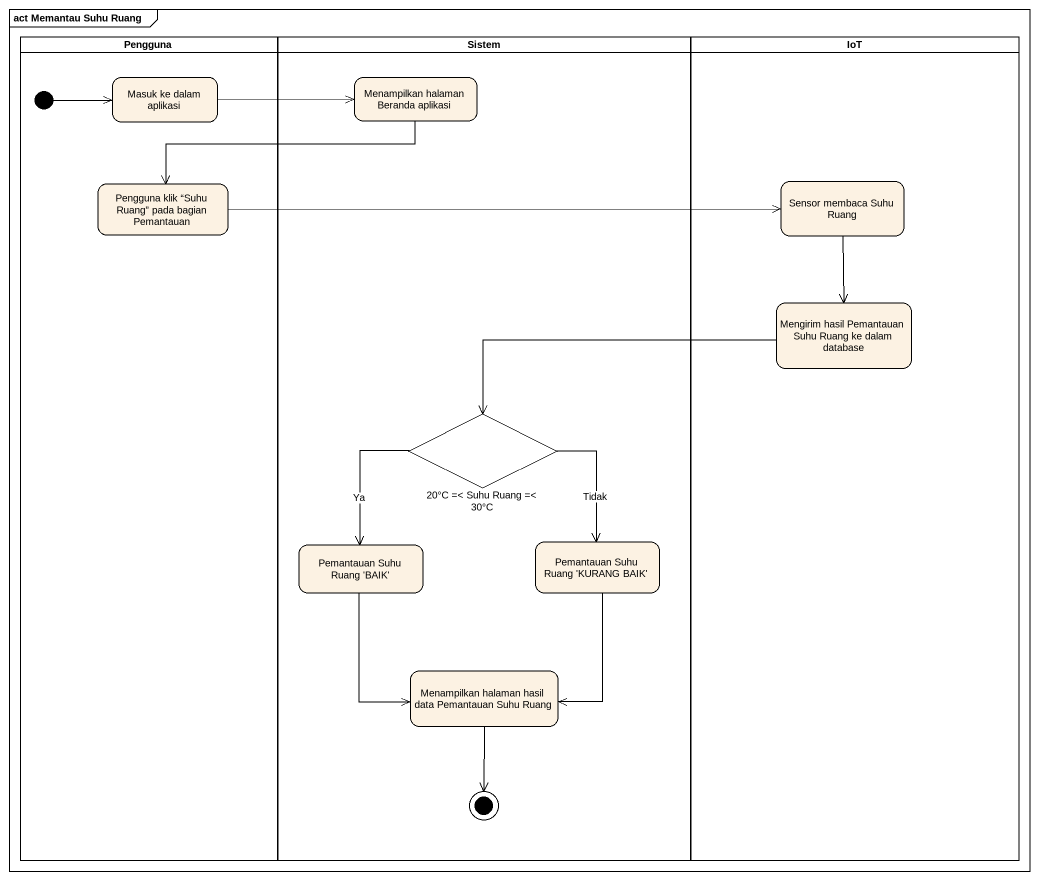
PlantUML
@startuml
mainframe act Memantau Suhu Ruang
hide empty description
state Pengguna <<partition>> {
  state "Masuk ke dalam aplikasi" as Masuk_ke_dalam_aplikasi
  state "Pengguna klik “Suhu Ruang” pada bagian Pemantauan" as Pengguna_klik_Suhu_Ruang
  [*] -right-> Masuk_ke_dalam_aplikasi
}
state Sistem <<partition>> {
  state "Menampilkan halaman Beranda aplikasi" as Menampilkan_halaman_Beranda
  state "20°C =< Suhu Ruang =< 30°C" as c20_C_Suhu_Ruang_30_C <<choice>>
  state "Pemantauan Suhu Ruang 'BAIK'" as Pemantauan_Suhu_Ruang_BAIK
  state "Pemantauan Suhu Ruang 'KURANG BAIK'" as Pemantauan_Suhu_Ruang
  state "Menampilkan halaman hasil data Pemantauan Suhu Ruang" as Menampilkan_halaman_hasil
  Menampilkan_halaman_hasil --> [*]
}
state IoT <<partition>> {
  state "Sensor membaca Suhu Ruang" as Sensor_membaca_Suhu_Ruang
  state "Mengirim hasil Pemantauan Suhu Ruang ke dalam database" as Mengirim_hasil_Pemantauan
}
Masuk_ke_dalam_aplikasi -right-> Menampilkan_halaman_Beranda
Menampilkan_halaman_Beranda -left-> Pengguna_klik_Suhu_Ruang
Pengguna_klik_Suhu_Ruang -right-> Sensor_membaca_Suhu_Ruang
Sensor_membaca_Suhu_Ruang --> Mengirim_hasil_Pemantauan
Mengirim_hasil_Pemantauan -left-> c20_C_Suhu_Ruang_30_C
c20_C_Suhu_Ruang_30_C --> Pemantauan_Suhu_Ruang_BAIK : Ya
c20_C_Suhu_Ruang_30_C --> Pemantauan_Suhu_Ruang : Tidak
Pemantauan_Suhu_Ruang_BAIK --> Menampilkan_halaman_hasil
Pemantauan_Suhu_Ruang --> Menampilkan_halaman_hasil
@enduml
